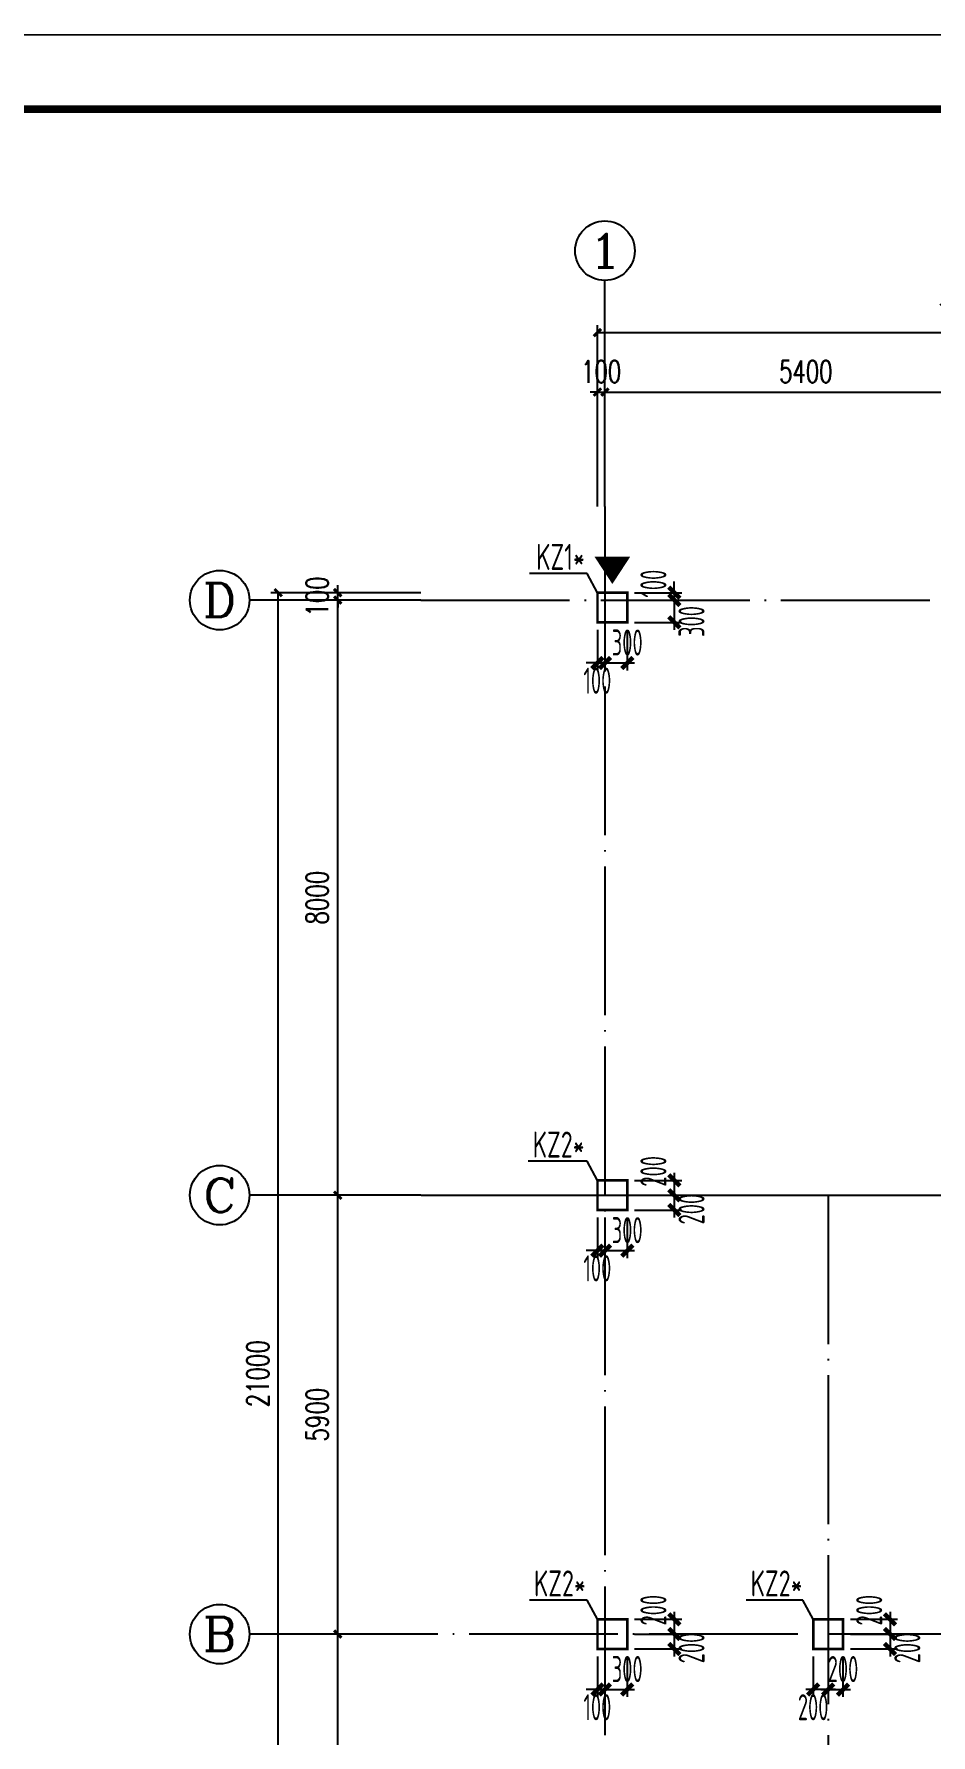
# Model space of a CAD drawing. Extents: x 5827 to 252697, y -546879 to 4066219.
# Drawn here: x 72650 to 84705, y -318851 to -295984 of the extents above; entities that cross this region are included whole.
import ezdxf
from ezdxf.enums import TextEntityAlignment as Align

# ---------------------------------------------------------------- set-up
doc = ezdxf.new("R2010")
doc.units = 0
doc.header["$MEASUREMENT"] = 0
doc.linetypes.add('DOTE', pattern=[2.42, 2, -0.2, 0.02, -0.2])
for name, color, linetype in [('AXIS', 3, 'Continuous'), ('AXIS_TEXT', 7, 'Continuous'), ('DOTE', 1, 'DOTE'), ('FRAME', 3, 'Continuous'), ('TEXT', 7, 'Continuous'), ('填充', 8, 'Continuous'), ('柱', 2, 'Continuous')]:
    doc.layers.add(name, color=color, linetype=linetype)
doc.styles.add('_TCH_AXIS', font='COMPLEX', dxfattribs={"bigfont": 'GBCBIG'})
doc.styles.add('_TCH_DIM_T3', font='SIMPLEX', dxfattribs={"width": 0.705882, "bigfont": 'GBCBIG'})
doc.styles.add('COMPLEX', font='COMPLEX')
doc.styles.add('HZ', font='tssdeng.shx', dxfattribs={"width": 0.6, "bigfont": 'a.shx'})
doc.styles.add('TSSD_Dimension', font='Tssdeng.shx', dxfattribs={"width": 0.7, "bigfont": 'hztxt.shx'})
doc.dimstyles.new('_TCH_ARCH&&100', dxfattribs={"dimtxt": 297.5, "dimasz": 100, "dimexe": 100, "dimexo": 0, "dimgap": 126.25, "dimtad": 1, "dimdec": 0, "dimzin": 0, "dimdsep": 46, "dimtxsty": '_TCH_DIM_T3', "dimblk": 'ARCHTICK', "dimcen": 0.09, "dimclrt": 7, "dimazin": 2, "dimtfac": 1, "dimtdec": 0, "dimtix": 1, "dimtmove": 2, "dimatfit": 3, "dimfxl": 0, "dimtolj": 1, "dimtzin": 0, "dimarcsym": 0})
doc.dimstyles.new('DIMN', dxfattribs={"dimtxt": 350, "dimasz": 150, "dimexe": 100, "dimexo": 100, "dimgap": 75, "dimtad": 1, "dimdec": 0, "dimzin": 0, "dimdsep": 46, "dimtxsty": 'HZ', "dimblk": 'ARCHTICK', "dimcen": 0.09, "dimdle": 100, "dimclrd": 3, "dimclre": 3, "dimclrt": 7, "dimazin": 2, "dimtfac": 1, "dimtdec": 0, "dimtmove": 2, "dimatfit": 3, "dimldrblk": 'ARCHTICK', "dimfxl": 0, "dimtolj": 1, "dimtzin": 0, "dimarcsym": 0})

# ---------------------------------------------------------------- blocks, each defined once
blk = doc.blocks.new('A$C2F0C53E4')
at = {"layer": 'FRAME'}
for points in [[(10, 42010, 20, 20, 0), (10, 10, 20, 20, 0), (59410, 10, 20, 20, 0), (59410, 42010, 20, 20, 0)], [(2510, 41010, 100, 100, 0), (2510, 1010, 100, 100, 0), (58410, 1010, 100, 100, 0), (58410, 41010, 100, 100, 0)]]:
    blk.add_lwpolyline(points, format="xyseb", close=True, dxfattribs=at)
blk = doc.blocks.new('_ArchTick')
at = {"color": 0, "linetype": 'ByBlock', "const_width": 0.4}
blk.add_lwpolyline([(-0.5, -0.5), (0.5, 0.5)], dxfattribs=at)
blk = doc.blocks.new('*D226')
at = {"layer": 'AXIS', "color": 0, "lineweight": -2, "transparency": 16777216}
for p, q in [((80223, -300798), (80123, -300798)), ((80223, -302334), (80223, -300698)), ((80223, -300798), (80323, -300798)), ((80323, -302334), (80323, -300698)), ((80323, -300798), (80423, -300798))]:
    blk.add_line(p, q, dxfattribs=at)
at = {"layer": 'Defpoints', "color": 0, "transparency": 16777216}
for p in [(80323, -300798), (80223, -302334), (80323, -302334)]:
    blk.add_point(p, dxfattribs=at)
at = {"layer": 'AXIS', "color": 0, "lineweight": -2, "transparency": 16777216, "xscale": 100, "yscale": 100, "zscale": 100}
blk.add_blockref('_ArchTick', (80223, -300798), dxfattribs=at)
at = {"layer": 'AXIS', "color": 0, "lineweight": -2, "transparency": 16777216, "xscale": 100, "yscale": 100, "zscale": 100, "rotation": 180}
blk.add_blockref('_ArchTick', (80323, -300798), dxfattribs=at)
at = {"layer": 'AXIS', "color": 7, "transparency": 16777216, "insert": (80273, -300523), "char_height": 297.5, "attachment_point": 5, "style": '_TCH_DIM_T3'}
blk.add_mtext('\\A1;100', dxfattribs=at)
blk = doc.blocks.new('*D227')
at = {"layer": 'AXIS', "color": 0, "lineweight": -2, "transparency": 16777216}
for p, q in [((80323, -302334), (80323, -300698)), ((80323, -300798), (85723, -300798)), ((85723, -302334), (85723, -300698))]:
    blk.add_line(p, q, dxfattribs=at)
at = {"layer": 'Defpoints', "color": 0, "transparency": 16777216}
for p in [(85723, -300798), (80323, -302334), (85723, -302334)]:
    blk.add_point(p, dxfattribs=at)
at = {"layer": 'AXIS', "color": 0, "lineweight": -2, "transparency": 16777216, "xscale": 100, "yscale": 100, "zscale": 100, "rotation": 180}
blk.add_blockref('_ArchTick', (80323, -300798), dxfattribs=at)
at = {"layer": 'AXIS', "color": 0, "lineweight": -2, "transparency": 16777216, "xscale": 100, "yscale": 100, "zscale": 100}
blk.add_blockref('_ArchTick', (85723, -300798), dxfattribs=at)
at = {"layer": 'AXIS', "color": 7, "transparency": 16777216, "insert": (83023, -300523), "char_height": 297.5, "attachment_point": 5, "style": '_TCH_DIM_T3'}
blk.add_mtext('\\A1;5400', dxfattribs=at)
blk = doc.blocks.new('*D230')
at = {"layer": 'AXIS', "color": 0, "lineweight": -2, "transparency": 16777216}
for p, q in [((80223, -302334), (80223, -299898)), ((80223, -299998), (90223, -299998)), ((90223, -302334), (90223, -299898))]:
    blk.add_line(p, q, dxfattribs=at)
at = {"layer": 'Defpoints', "color": 0, "transparency": 16777216}
for p in [(90223, -299998), (80223, -302334), (90223, -302334)]:
    blk.add_point(p, dxfattribs=at)
at = {"layer": 'AXIS', "color": 0, "lineweight": -2, "transparency": 16777216, "xscale": 100, "yscale": 100, "zscale": 100, "rotation": 180}
blk.add_blockref('_ArchTick', (80223, -299998), dxfattribs=at)
at = {"layer": 'AXIS', "color": 0, "lineweight": -2, "transparency": 16777216, "xscale": 100, "yscale": 100, "zscale": 100}
blk.add_blockref('_ArchTick', (90223, -299998), dxfattribs=at)
at = {"layer": 'AXIS', "color": 7, "transparency": 16777216, "insert": (85223, -299723), "char_height": 297.5, "attachment_point": 5, "style": '_TCH_DIM_T3'}
blk.add_mtext('\\A1;10000', dxfattribs=at)
blk = doc.blocks.new('*D243')
at = {"layer": 'AXIS', "color": 0, "lineweight": -2, "transparency": 16777216}
for p, q in [((77849, -317495), (76632, -317495)), ((76732, -324395), (76732, -317495)), ((77849, -324395), (76632, -324395))]:
    blk.add_line(p, q, dxfattribs=at)
at = {"layer": 'Defpoints', "color": 0, "transparency": 16777216}
for p in [(76732, -317495), (77849, -317495), (77849, -324395)]:
    blk.add_point(p, dxfattribs=at)
at = {"layer": 'AXIS', "color": 0, "lineweight": -2, "transparency": 16777216, "xscale": 100, "yscale": 100, "zscale": 100}
for p, rotation in [((76732, -317495), 90), ((76732, -324395), 270)]:
    blk.add_blockref('_ArchTick', p, dxfattribs=dict(at, rotation=rotation))
at = {"layer": 'AXIS', "color": 7, "transparency": 16777216, "insert": (76457, -320945), "char_height": 297.5, "attachment_point": 5, "rotation": 90, "style": '_TCH_DIM_T3'}
blk.add_mtext('\\A1;6900', dxfattribs=at)
blk = doc.blocks.new('*D244')
at = {"layer": 'AXIS', "color": 0, "lineweight": -2, "transparency": 16777216}
for p, q in [((77849, -311595), (76632, -311595)), ((76732, -317495), (76732, -311595)), ((77849, -317495), (76632, -317495))]:
    blk.add_line(p, q, dxfattribs=at)
at = {"layer": 'Defpoints', "color": 0, "transparency": 16777216}
for p in [(76732, -311595), (77849, -311595), (77849, -317495)]:
    blk.add_point(p, dxfattribs=at)
at = {"layer": 'AXIS', "color": 0, "lineweight": -2, "transparency": 16777216, "xscale": 100, "yscale": 100, "zscale": 100}
for p, rotation in [((76732, -311595), 90), ((76732, -317495), 270)]:
    blk.add_blockref('_ArchTick', p, dxfattribs=dict(at, rotation=rotation))
at = {"layer": 'AXIS', "color": 7, "transparency": 16777216, "insert": (76457, -314545), "char_height": 297.5, "attachment_point": 5, "rotation": 90, "style": '_TCH_DIM_T3'}
blk.add_mtext('\\A1;5900', dxfattribs=at)
blk = doc.blocks.new('*D245')
at = {"layer": 'AXIS', "color": 0, "lineweight": -2, "transparency": 16777216}
for p, q in [((77849, -303595), (76632, -303595)), ((76732, -311595), (76732, -303595)), ((77849, -311595), (76632, -311595))]:
    blk.add_line(p, q, dxfattribs=at)
at = {"layer": 'Defpoints', "color": 0, "transparency": 16777216}
for p in [(76732, -303595), (77849, -303595), (77849, -311595)]:
    blk.add_point(p, dxfattribs=at)
at = {"layer": 'AXIS', "color": 0, "lineweight": -2, "transparency": 16777216, "xscale": 100, "yscale": 100, "zscale": 100}
for p, rotation in [((76732, -303595), 90), ((76732, -311595), 270)]:
    blk.add_blockref('_ArchTick', p, dxfattribs=dict(at, rotation=rotation))
at = {"layer": 'AXIS', "color": 7, "transparency": 16777216, "insert": (76457, -307595), "char_height": 297.5, "attachment_point": 5, "rotation": 90, "style": '_TCH_DIM_T3'}
blk.add_mtext('\\A1;8000', dxfattribs=at)
blk = doc.blocks.new('*D246')
at = {"layer": 'AXIS', "color": 0, "lineweight": -2, "transparency": 16777216}
for p, q in [((76732, -303495), (76732, -303395)), ((77849, -303495), (76632, -303495)), ((77849, -303595), (76632, -303595)), ((76732, -303595), (76732, -303495)), ((76732, -303595), (76732, -303695))]:
    blk.add_line(p, q, dxfattribs=at)
at = {"layer": 'Defpoints', "color": 0, "transparency": 16777216}
for p in [(76732, -303495), (77849, -303495), (77849, -303595)]:
    blk.add_point(p, dxfattribs=at)
at = {"layer": 'AXIS', "color": 0, "lineweight": -2, "transparency": 16777216, "xscale": 100, "yscale": 100, "zscale": 100}
for p, rotation in [((76732, -303495), 270), ((76732, -303595), 90)]:
    blk.add_blockref('_ArchTick', p, dxfattribs=dict(at, rotation=rotation))
at = {"layer": 'AXIS', "color": 7, "transparency": 16777216, "insert": (76457, -303545), "char_height": 297.5, "attachment_point": 5, "rotation": 90, "style": '_TCH_DIM_T3'}
blk.add_mtext('\\A1;100', dxfattribs=at)
blk = doc.blocks.new('*D247')
at = {"layer": 'AXIS', "color": 0, "lineweight": -2, "transparency": 16777216}
for p, q in [((77849, -303495), (75832, -303495)), ((75932, -324495), (75932, -303495)), ((77849, -324495), (75832, -324495))]:
    blk.add_line(p, q, dxfattribs=at)
at = {"layer": 'Defpoints', "color": 0, "transparency": 16777216}
for p in [(75932, -303495), (77849, -303495), (77849, -324495)]:
    blk.add_point(p, dxfattribs=at)
at = {"layer": 'AXIS', "color": 0, "lineweight": -2, "transparency": 16777216, "xscale": 100, "yscale": 100, "zscale": 100}
for p, rotation in [((75932, -303495), 90), ((75932, -324495), 270)]:
    blk.add_blockref('_ArchTick', p, dxfattribs=dict(at, rotation=rotation))
at = {"layer": 'AXIS', "color": 7, "transparency": 16777216, "insert": (75657, -313995), "char_height": 297.5, "attachment_point": 5, "rotation": 90, "style": '_TCH_DIM_T3'}
blk.add_mtext('\\A1;21000', dxfattribs=at)
blk = doc.blocks.new('_AXISO')
blk.add_circle((0, 0), 0.5)
at = {"layer": 'AXIS_TEXT', "style": 'COMPLEX', "width": 1.041667}
blk.add_attdef('A', text='', height=0.56, dxfattribs=at).set_placement((-0.25, -0.28), (0.25, -0.28), align=Align.FIT)
blk = doc.blocks.new('*D248')
at = {"color": 3, "lineweight": -2, "transparency": 16777216}
for p, q in [((81256, -303495), (81256, -303345)), ((80723, -303495), (81356, -303495)), ((80723, -303595), (81356, -303595)), ((81256, -303495), (81256, -303595)), ((81256, -303595), (81256, -303745))]:
    blk.add_line(p, q, dxfattribs=at)
at = {"layer": 'Defpoints', "color": 0, "transparency": 16777216}
for p in [(80623, -303495), (80623, -303595), (81256, -303595)]:
    blk.add_point(p, dxfattribs=at)
at = {"color": 3, "lineweight": -2, "transparency": 16777216, "xscale": 150, "yscale": 150, "zscale": 150}
for p, rotation in [((81256, -303495), 270), ((81256, -303595), 90)]:
    blk.add_blockref('_ArchTick', p, dxfattribs=dict(at, rotation=rotation))
at = {"color": 7, "transparency": 16777216, "insert": (80975, -303374), "char_height": 350, "attachment_point": 5, "rotation": 90, "style": 'HZ'}
blk.add_mtext('\\A1;100', dxfattribs=at)
blk = doc.blocks.new('*D249')
at = {"color": 3, "lineweight": -2, "transparency": 16777216}
for p, q in [((80723, -303595), (81356, -303595)), ((81256, -303495), (81256, -303995)), ((80723, -303895), (81356, -303895))]:
    blk.add_line(p, q, dxfattribs=at)
at = {"layer": 'Defpoints', "color": 0, "transparency": 16777216}
for p in [(80623, -303595), (80623, -303895), (81256, -303895)]:
    blk.add_point(p, dxfattribs=at)
at = {"color": 3, "lineweight": -2, "transparency": 16777216, "xscale": 150, "yscale": 150, "zscale": 150}
for p, rotation in [((81256, -303595), 90), ((81256, -303895), 270)]:
    blk.add_blockref('_ArchTick', p, dxfattribs=dict(at, rotation=rotation))
at = {"color": 7, "transparency": 16777216, "insert": (81487, -303882), "char_height": 350, "attachment_point": 5, "rotation": 90, "style": 'HZ'}
blk.add_mtext('\\A1;300', dxfattribs=at)
blk = doc.blocks.new('*D250')
at = {"color": 3, "lineweight": -2, "transparency": 16777216}
for p, q in [((80323, -303995), (80323, -304540)), ((80623, -303995), (80623, -304540)), ((80223, -304440), (80723, -304440))]:
    blk.add_line(p, q, dxfattribs=at)
at = {"layer": 'Defpoints', "color": 0, "transparency": 16777216}
for p in [(80323, -303895), (80623, -303895), (80623, -304440)]:
    blk.add_point(p, dxfattribs=at)
at = {"color": 3, "lineweight": -2, "transparency": 16777216, "xscale": 150, "yscale": 150, "zscale": 150, "rotation": 180}
blk.add_blockref('_ArchTick', (80323, -304440), dxfattribs=at)
at = {"color": 3, "lineweight": -2, "transparency": 16777216, "xscale": 150, "yscale": 150, "zscale": 150}
blk.add_blockref('_ArchTick', (80623, -304440), dxfattribs=at)
at = {"color": 7, "transparency": 16777216, "insert": (80623, -304165), "char_height": 350, "attachment_point": 5, "style": 'HZ'}
blk.add_mtext('\\A1;300', dxfattribs=at)
blk = doc.blocks.new('*D251')
at = {"color": 3, "lineweight": -2, "transparency": 16777216}
for p, q in [((80223, -303995), (80223, -304540)), ((80323, -303995), (80323, -304540)), ((80223, -304440), (80073, -304440)), ((80323, -304440), (80223, -304440)), ((80323, -304440), (80473, -304440))]:
    blk.add_line(p, q, dxfattribs=at)
at = {"layer": 'Defpoints', "color": 0, "transparency": 16777216}
for p in [(80223, -303895), (80323, -303895), (80223, -304440)]:
    blk.add_point(p, dxfattribs=at)
at = {"color": 3, "lineweight": -2, "transparency": 16777216, "xscale": 150, "yscale": 150, "zscale": 150}
blk.add_blockref('_ArchTick', (80223, -304440), dxfattribs=at)
at = {"color": 3, "lineweight": -2, "transparency": 16777216, "xscale": 150, "yscale": 150, "zscale": 150, "rotation": 180}
blk.add_blockref('_ArchTick', (80323, -304440), dxfattribs=at)
at = {"color": 7, "transparency": 16777216, "insert": (80222, -304678), "char_height": 350, "attachment_point": 5, "style": 'HZ'}
blk.add_mtext('\\A1;100', dxfattribs=at)
blk = doc.blocks.new('*D268')
at = {"color": 3, "lineweight": -2, "transparency": 16777216}
for p, q in [((80723, -311395), (81356, -311395)), ((81256, -311295), (81256, -311695)), ((80723, -311595), (81356, -311595))]:
    blk.add_line(p, q, dxfattribs=at)
at = {"layer": 'Defpoints', "color": 0, "transparency": 16777216}
for p in [(80623, -311395), (80623, -311595), (81256, -311595)]:
    blk.add_point(p, dxfattribs=at)
at = {"color": 3, "lineweight": -2, "transparency": 16777216, "xscale": 150, "yscale": 150, "zscale": 150}
for p, rotation in [((81256, -311395), 90), ((81256, -311595), 270)]:
    blk.add_blockref('_ArchTick', p, dxfattribs=dict(at, rotation=rotation))
at = {"color": 7, "transparency": 16777216, "insert": (80975, -311274), "char_height": 350, "attachment_point": 5, "rotation": 90, "style": 'HZ'}
blk.add_mtext('\\A1;200', dxfattribs=at)
blk = doc.blocks.new('*D269')
at = {"color": 3, "lineweight": -2, "transparency": 16777216}
for p, q in [((80723, -311595), (81356, -311595)), ((81256, -311495), (81256, -311895)), ((80723, -311795), (81356, -311795))]:
    blk.add_line(p, q, dxfattribs=at)
at = {"layer": 'Defpoints', "color": 0, "transparency": 16777216}
for p in [(80623, -311595), (80623, -311795), (81256, -311795)]:
    blk.add_point(p, dxfattribs=at)
at = {"color": 3, "lineweight": -2, "transparency": 16777216, "xscale": 150, "yscale": 150, "zscale": 150}
for p, rotation in [((81256, -311595), 90), ((81256, -311795), 270)]:
    blk.add_blockref('_ArchTick', p, dxfattribs=dict(at, rotation=rotation))
at = {"color": 7, "transparency": 16777216, "insert": (81487, -311782), "char_height": 350, "attachment_point": 5, "rotation": 90, "style": 'HZ'}
blk.add_mtext('\\A1;200', dxfattribs=at)
blk = doc.blocks.new('*D270')
at = {"color": 3, "lineweight": -2, "transparency": 16777216}
for p, q in [((80323, -311895), (80323, -312440)), ((80623, -311895), (80623, -312440)), ((80223, -312340), (80723, -312340))]:
    blk.add_line(p, q, dxfattribs=at)
at = {"layer": 'Defpoints', "color": 0, "transparency": 16777216}
for p in [(80323, -311795), (80623, -311795), (80623, -312340)]:
    blk.add_point(p, dxfattribs=at)
at = {"color": 3, "lineweight": -2, "transparency": 16777216, "xscale": 150, "yscale": 150, "zscale": 150, "rotation": 180}
blk.add_blockref('_ArchTick', (80323, -312340), dxfattribs=at)
at = {"color": 3, "lineweight": -2, "transparency": 16777216, "xscale": 150, "yscale": 150, "zscale": 150}
blk.add_blockref('_ArchTick', (80623, -312340), dxfattribs=at)
at = {"color": 7, "transparency": 16777216, "insert": (80623, -312065), "char_height": 350, "attachment_point": 5, "style": 'HZ'}
blk.add_mtext('\\A1;300', dxfattribs=at)
blk = doc.blocks.new('*D271')
at = {"color": 3, "lineweight": -2, "transparency": 16777216}
for p, q in [((80223, -311895), (80223, -312440)), ((80323, -311895), (80323, -312440)), ((80223, -312340), (80073, -312340)), ((80323, -312340), (80223, -312340)), ((80323, -312340), (80473, -312340))]:
    blk.add_line(p, q, dxfattribs=at)
at = {"layer": 'Defpoints', "color": 0, "transparency": 16777216}
for p in [(80223, -311795), (80323, -311795), (80223, -312340)]:
    blk.add_point(p, dxfattribs=at)
at = {"color": 3, "lineweight": -2, "transparency": 16777216, "xscale": 150, "yscale": 150, "zscale": 150}
blk.add_blockref('_ArchTick', (80223, -312340), dxfattribs=at)
at = {"color": 3, "lineweight": -2, "transparency": 16777216, "xscale": 150, "yscale": 150, "zscale": 150, "rotation": 180}
blk.add_blockref('_ArchTick', (80323, -312340), dxfattribs=at)
at = {"color": 7, "transparency": 16777216, "insert": (80222, -312578), "char_height": 350, "attachment_point": 5, "style": 'HZ'}
blk.add_mtext('\\A1;100', dxfattribs=at)
blk = doc.blocks.new('*D276')
at = {"color": 3, "lineweight": -2, "transparency": 16777216}
for p, q in [((80723, -317295), (81356, -317295)), ((81256, -317195), (81256, -317595)), ((80723, -317495), (81356, -317495))]:
    blk.add_line(p, q, dxfattribs=at)
at = {"layer": 'Defpoints', "color": 0, "transparency": 16777216}
for p in [(80623, -317295), (80623, -317495), (81256, -317495)]:
    blk.add_point(p, dxfattribs=at)
at = {"color": 3, "lineweight": -2, "transparency": 16777216, "xscale": 150, "yscale": 150, "zscale": 150}
for p, rotation in [((81256, -317295), 90), ((81256, -317495), 270)]:
    blk.add_blockref('_ArchTick', p, dxfattribs=dict(at, rotation=rotation))
at = {"color": 7, "transparency": 16777216, "insert": (80975, -317174), "char_height": 350, "attachment_point": 5, "rotation": 90, "style": 'HZ'}
blk.add_mtext('\\A1;200', dxfattribs=at)
blk = doc.blocks.new('*D277')
at = {"color": 3, "lineweight": -2, "transparency": 16777216}
for p, q in [((80723, -317495), (81356, -317495)), ((81256, -317395), (81256, -317795)), ((80723, -317695), (81356, -317695))]:
    blk.add_line(p, q, dxfattribs=at)
at = {"layer": 'Defpoints', "color": 0, "transparency": 16777216}
for p in [(80623, -317495), (80623, -317695), (81256, -317695)]:
    blk.add_point(p, dxfattribs=at)
at = {"color": 3, "lineweight": -2, "transparency": 16777216, "xscale": 150, "yscale": 150, "zscale": 150}
for p, rotation in [((81256, -317495), 90), ((81256, -317695), 270)]:
    blk.add_blockref('_ArchTick', p, dxfattribs=dict(at, rotation=rotation))
at = {"color": 7, "transparency": 16777216, "insert": (81487, -317682), "char_height": 350, "attachment_point": 5, "rotation": 90, "style": 'HZ'}
blk.add_mtext('\\A1;200', dxfattribs=at)
blk = doc.blocks.new('*D278')
at = {"color": 3, "lineweight": -2, "transparency": 16777216}
for p, q in [((80323, -317795), (80323, -318340)), ((80623, -317795), (80623, -318340)), ((80223, -318240), (80723, -318240))]:
    blk.add_line(p, q, dxfattribs=at)
at = {"layer": 'Defpoints', "color": 0, "transparency": 16777216}
for p in [(80323, -317695), (80623, -317695), (80623, -318240)]:
    blk.add_point(p, dxfattribs=at)
at = {"color": 3, "lineweight": -2, "transparency": 16777216, "xscale": 150, "yscale": 150, "zscale": 150, "rotation": 180}
blk.add_blockref('_ArchTick', (80323, -318240), dxfattribs=at)
at = {"color": 3, "lineweight": -2, "transparency": 16777216, "xscale": 150, "yscale": 150, "zscale": 150}
blk.add_blockref('_ArchTick', (80623, -318240), dxfattribs=at)
at = {"color": 7, "transparency": 16777216, "insert": (80623, -317965), "char_height": 350, "attachment_point": 5, "style": 'HZ'}
blk.add_mtext('\\A1;300', dxfattribs=at)
blk = doc.blocks.new('*D279')
at = {"color": 3, "lineweight": -2, "transparency": 16777216}
for p, q in [((80223, -317795), (80223, -318340)), ((80323, -317795), (80323, -318340)), ((80223, -318240), (80073, -318240)), ((80323, -318240), (80223, -318240)), ((80323, -318240), (80473, -318240))]:
    blk.add_line(p, q, dxfattribs=at)
at = {"layer": 'Defpoints', "color": 0, "transparency": 16777216}
for p in [(80223, -317695), (80323, -317695), (80223, -318240)]:
    blk.add_point(p, dxfattribs=at)
at = {"color": 3, "lineweight": -2, "transparency": 16777216, "xscale": 150, "yscale": 150, "zscale": 150}
blk.add_blockref('_ArchTick', (80223, -318240), dxfattribs=at)
at = {"color": 3, "lineweight": -2, "transparency": 16777216, "xscale": 150, "yscale": 150, "zscale": 150, "rotation": 180}
blk.add_blockref('_ArchTick', (80323, -318240), dxfattribs=at)
at = {"color": 7, "transparency": 16777216, "insert": (80222, -318478), "char_height": 350, "attachment_point": 5, "style": 'HZ'}
blk.add_mtext('\\A1;100', dxfattribs=at)
blk = doc.blocks.new('*D280')
at = {"color": 3, "lineweight": -2, "transparency": 16777216}
for p, q in [((83623, -317295), (84255, -317295)), ((84155, -317195), (84155, -317595)), ((83623, -317495), (84255, -317495))]:
    blk.add_line(p, q, dxfattribs=at)
at = {"layer": 'Defpoints', "color": 0, "transparency": 16777216}
for p in [(83523, -317295), (83523, -317495), (84155, -317495)]:
    blk.add_point(p, dxfattribs=at)
at = {"color": 3, "lineweight": -2, "transparency": 16777216, "xscale": 150, "yscale": 150, "zscale": 150}
for p, rotation in [((84155, -317295), 90), ((84155, -317495), 270)]:
    blk.add_blockref('_ArchTick', p, dxfattribs=dict(at, rotation=rotation))
at = {"color": 7, "transparency": 16777216, "insert": (83875, -317174), "char_height": 350, "attachment_point": 5, "rotation": 90, "style": 'HZ'}
blk.add_mtext('\\A1;200', dxfattribs=at)
blk = doc.blocks.new('*D281')
at = {"color": 3, "lineweight": -2, "transparency": 16777216}
for p, q in [((83623, -317495), (84255, -317495)), ((84155, -317395), (84155, -317795)), ((83623, -317695), (84255, -317695))]:
    blk.add_line(p, q, dxfattribs=at)
at = {"layer": 'Defpoints', "color": 0, "transparency": 16777216}
for p in [(83523, -317495), (83523, -317695), (84155, -317695)]:
    blk.add_point(p, dxfattribs=at)
at = {"color": 3, "lineweight": -2, "transparency": 16777216, "xscale": 150, "yscale": 150, "zscale": 150}
for p, rotation in [((84155, -317495), 90), ((84155, -317695), 270)]:
    blk.add_blockref('_ArchTick', p, dxfattribs=dict(at, rotation=rotation))
at = {"color": 7, "transparency": 16777216, "insert": (84387, -317682), "char_height": 350, "attachment_point": 5, "rotation": 90, "style": 'HZ'}
blk.add_mtext('\\A1;200', dxfattribs=at)
blk = doc.blocks.new('*D282')
at = {"color": 3, "lineweight": -2, "transparency": 16777216}
for p, q in [((83323, -317795), (83323, -318340)), ((83523, -317795), (83523, -318340)), ((83223, -318240), (83623, -318240))]:
    blk.add_line(p, q, dxfattribs=at)
at = {"layer": 'Defpoints', "color": 0, "transparency": 16777216}
for p in [(83323, -317695), (83523, -317695), (83523, -318240)]:
    blk.add_point(p, dxfattribs=at)
at = {"color": 3, "lineweight": -2, "transparency": 16777216, "xscale": 150, "yscale": 150, "zscale": 150, "rotation": 180}
blk.add_blockref('_ArchTick', (83323, -318240), dxfattribs=at)
at = {"color": 3, "lineweight": -2, "transparency": 16777216, "xscale": 150, "yscale": 150, "zscale": 150}
blk.add_blockref('_ArchTick', (83523, -318240), dxfattribs=at)
at = {"color": 7, "transparency": 16777216, "insert": (83523, -317965), "char_height": 350, "attachment_point": 5, "style": 'HZ'}
blk.add_mtext('\\A1;200', dxfattribs=at)
blk = doc.blocks.new('*D283')
at = {"color": 3, "lineweight": -2, "transparency": 16777216}
for p, q in [((83123, -317795), (83123, -318340)), ((83323, -317795), (83323, -318340)), ((83423, -318240), (83023, -318240))]:
    blk.add_line(p, q, dxfattribs=at)
at = {"layer": 'Defpoints', "color": 0, "transparency": 16777216}
for p in [(83123, -317695), (83323, -317695), (83123, -318240)]:
    blk.add_point(p, dxfattribs=at)
at = {"color": 3, "lineweight": -2, "transparency": 16777216, "xscale": 150, "yscale": 150, "zscale": 150, "rotation": 180}
blk.add_blockref('_ArchTick', (83123, -318240), dxfattribs=at)
at = {"color": 3, "lineweight": -2, "transparency": 16777216, "xscale": 150, "yscale": 150, "zscale": 150}
blk.add_blockref('_ArchTick', (83323, -318240), dxfattribs=at)
at = {"color": 7, "transparency": 16777216, "insert": (83122, -318478), "char_height": 350, "attachment_point": 5, "style": 'HZ'}
blk.add_mtext('\\A1;200', dxfattribs=at)

msp = doc.modelspace()

# ---------------------------------------------------------------- linework, layer by layer
msp.add_lwpolyline([(80423.224, -303011.204, 480, 0, 0), (80423.224, -303378.404, 0, 0, 0), (80423.224, -303378.404, 0, 0, 0)], format="xyseb")
at = {"layer": 'AXIS'}
for p, q in [((80323.224, -302334.121), (80323.224, -299297.621)), ((77848.965, -303595.204), (75545.758, -303595.204)), ((77848.965, -311595.204), (75545.758, -311595.204)), ((77848.965, -317495.204), (75545.758, -317495.204))]:
    msp.add_line(p, q, dxfattribs=at)
at = {"layer": 'DOTE', "linetype": 'DOTE', "ltscale": 1000}
for p, q in [((80323.224, -302334.121), (80323.224, -325656.288)), ((77848.965, -303595.204), (92597.482, -303595.204)), ((83323.224, -311595.204), (83323.224, -325656.288)), ((92597.482, -317495.204), (77848.965, -317495.204))]:
    msp.add_line(p, q, dxfattribs=at)
at = {"layer": 'DOTE', "linetype": 'DOTE'}
msp.add_line((77848.965, -311595.204), (92597.482, -311595.204), dxfattribs=at)
at = {"layer": 'TEXT'}
for p, q in [((80084.724, -303237.294), (79308.768, -303237.294)), ((80223.224, -303495.204), (80084.724, -303237.294)), ((80084.724, -311137.294), (79293.268, -311137.294)), ((80223.224, -311395.204), (80084.724, -311137.294)), ((80084.724, -317037.294), (79309.768, -317037.294)), ((80223.224, -317295.204), (80084.724, -317037.294)), ((82984.724, -317037.294), (82222.268, -317037.294)), ((83123.224, -317295.204), (82984.724, -317037.294))]:
    msp.add_line(p, q, dxfattribs=at)
at = {"layer": '柱', "const_width": 35}
for points in [[(80223.224, -303895.204), (80623.224, -303895.204), (80623.224, -303495.204), (80223.224, -303495.204)], [(80223.224, -311795.204), (80623.224, -311795.204), (80623.224, -311395.204), (80223.224, -311395.204)], [(80223.224, -317695.204), (80623.224, -317695.204), (80623.224, -317295.204), (80223.224, -317295.204)], [(83523.224, -317695.204), (83123.224, -317695.204), (83123.224, -317295.204), (83523.224, -317295.204)]]:
    msp.add_lwpolyline(points, close=True, dxfattribs=at)

# ---------------------------------------------------------------- block references
at = {"layer": 'AXIS'}
ref = msp.add_blockref('_AXISO', (80323.224, -298897.621), dxfattribs=dict(at, xscale=800, yscale=800, zscale=800))
ref.add_attrib('A', '1', dxfattribs={"layer": 'AXIS_TEXT', "height": 452.548, "style": '_TCH_AXIS', "width": 2.333333}).set_placement((80096.949, -299123.895), (80549.498, -299123.895), align=Align.FIT)
ref = msp.add_blockref('_AXISO', (75145.758, -303595.204), dxfattribs=dict(at, xscale=800, yscale=800, zscale=800))
ref.add_attrib('A', 'D', dxfattribs={"layer": 'AXIS_TEXT', "height": 452.548, "style": '_TCH_AXIS', "width": 1.235294}).set_placement((74919.484, -303821.479), (75372.032, -303821.479), align=Align.FIT)
ref = msp.add_blockref('_AXISO', (75145.758, -311595.204), dxfattribs=dict(at, xscale=800, yscale=800, zscale=800))
ref.add_attrib('A', 'C', dxfattribs={"layer": 'AXIS_TEXT', "height": 452.548, "style": '_TCH_AXIS', "width": 1.4}).set_placement((74919.484, -311821.479), (75372.032, -311821.479), align=Align.FIT)
ref = msp.add_blockref('_AXISO', (75145.758, -317495.204), dxfattribs=dict(at, xscale=800, yscale=800, zscale=800))
ref.add_attrib('A', 'B', dxfattribs={"layer": 'AXIS_TEXT', "height": 452.548, "style": '_TCH_AXIS', "width": 1.235294}).set_placement((74919.484, -317721.479), (75372.032, -317721.479), align=Align.FIT)
at = {"layer": '填充'}
msp.add_blockref('A$C2F0C53E4', (46554, -338004.5), dxfattribs=at)

# ---------------------------------------------------------------- texts
at = {"layer": 'TEXT', "style": 'TSSD_Dimension', "width": 0.7}
for s, p in [('KZ1*', (79399.1, -303189.103)), ('KZ2*', (79352.6, -311089.103)), ('KZ2*', (79369.1, -316989.103)), ('KZ2*', (82281.6, -316989.103))]:
    msp.add_text(s, height=350, dxfattribs=at).set_placement(p)

# ---------------------------------------------------------------- dimensions: what is measured, and where the dimension line sits
for base, p1, p2, picture, middle in [((81255.5, -303595.204), (80623.224, -303495.204), (80623.224, -303595.204), '*D248', (80975, -303374)), ((81255.5, -303895.204), (80623.224, -303595.204), (80623.224, -303895.204), '*D249', (81486.5, -303882.204)), ((81255.5, -311595.204), (80623.224, -311395.204), (80623.224, -311595.204), '*D268', (80975, -311274)), ((81255.5, -311795.204), (80623.224, -311595.204), (80623.224, -311795.204), '*D269', (81486.5, -311782.204)), ((81255.5, -317495.204), (80623.224, -317295.204), (80623.224, -317495.204), '*D276', (80975, -317174)), ((84155.5, -317495.204), (83523.224, -317295.204), (83523.224, -317495.204), '*D280', (83875, -317174)), ((81255.5, -317695.204), (80623.224, -317495.204), (80623.224, -317695.204), '*D277', (81486.5, -317682.204)), ((84155.5, -317695.204), (83523.224, -317495.204), (83523.224, -317695.204), '*D281', (84386.5, -317682.204))]:
    dim = msp.add_linear_dim(base=base, p1=p1, p2=p2, angle=90, dimstyle='DIMN')
    dim.commit()
    dim.dimension.update_dxf_attribs({"geometry": picture, "text_midpoint": middle, "dimtype": 160})
for base, p1, p2, picture, middle in [((80223.224, -304439.5), (80323.224, -303895.204), (80223.224, -303895.204), '*D251', (80222.224, -304678)), ((80623.224, -304439.5), (80323.224, -303895.204), (80623.224, -303895.204), '*D250', (80623.224, -304165)), ((80223.224, -312339.5), (80323.224, -311795.204), (80223.224, -311795.204), '*D271', (80222.224, -312578)), ((80623.224, -312339.5), (80323.224, -311795.204), (80623.224, -311795.204), '*D270', (80623.224, -312065)), ((80223.224, -318239.5), (80323.224, -317695.204), (80223.224, -317695.204), '*D279', (80222.224, -318478)), ((80623.224, -318239.5), (80323.224, -317695.204), (80623.224, -317695.204), '*D278', (80623.224, -317965)), ((83123.224, -318239.5), (83323.224, -317695.204), (83123.224, -317695.204), '*D283', (83122.224, -318478)), ((83523.224, -318239.5), (83323.224, -317695.204), (83523.224, -317695.204), '*D282', (83523.224, -317965))]:
    dim = msp.add_linear_dim(base=base, p1=p1, p2=p2, dimstyle='DIMN')
    dim.commit()
    dim.dimension.update_dxf_attribs({"geometry": picture, "text_midpoint": middle, "dimtype": 160})
at = {"layer": 'AXIS'}
for p1, p2, distance, picture, middle in [((80223.224, -302334.121), (90223.224, -302334.121), 2336.5, '*D230', (85223.224, -299722.621)), ((80223.224, -302334.121), (80323.224, -302334.121), 1536.5, '*D226', (80273.224, -300522.621)), ((80323.224, -302334.121), (85723.224, -302334.121), 1536.5, '*D227', (83023.224, -300522.621)), ((77848.965, -303595.204), (77848.965, -303495.204), 1117, '*D246', (76456.965, -303545.204)), ((77848.965, -324495.204), (77848.965, -303495.204), 1917, '*D247', (75656.965, -313995.204)), ((77848.965, -311595.204), (77848.965, -303595.204), 1117, '*D245', (76456.965, -307595.204)), ((77848.965, -317495.204), (77848.965, -311595.204), 1117, '*D244', (76456.965, -314545.204)), ((77848.965, -324395.204), (77848.965, -317495.204), 1117, '*D243', (76456.965, -320945.204))]:
    dim = msp.add_aligned_dim(p1=p1, p2=p2, distance=distance, dimstyle='_TCH_ARCH&&100', dxfattribs=at)
    dim.commit()
    dim.dimension.update_dxf_attribs({"geometry": picture, "text_midpoint": middle})

doc.saveas('drawing.dxf')
